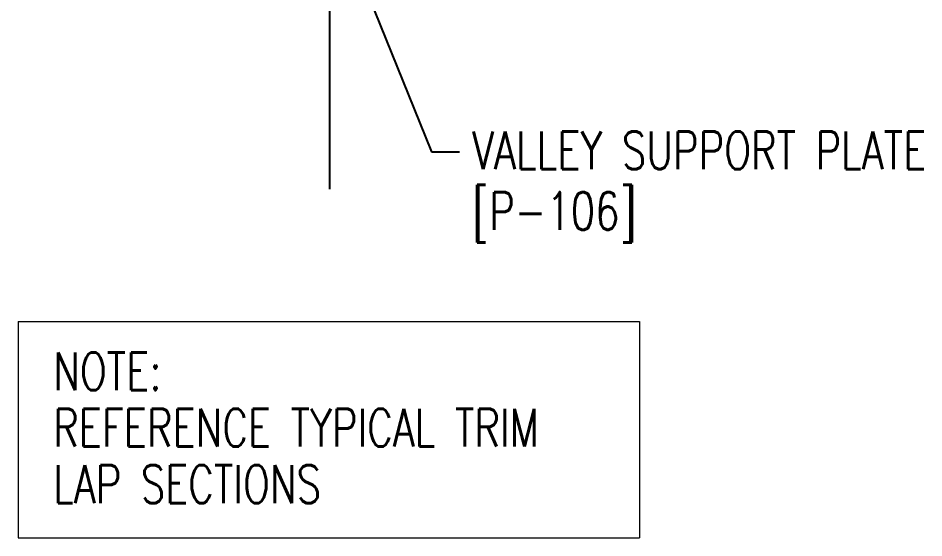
# Model space of a CAD drawing. Header units: inches. Extents: x -33163 to 19162, y -8858 to 30669.
# Drawn here: x -17008.68 to -16999.71, y 18026.66 to 18031.8 of the extents above; entities that cross this region are included whole.
import ezdxf

# ---------------------------------------------------------------- set-up
doc = ezdxf.new("R2010")
doc.units = ezdxf.units.IN
doc.layers.get('0').update_dxf_attribs({"color": 9, "lineweight": 0})
doc.layers.add('PURLIN', color=1, linetype='Continuous')
doc.layers.add('TEXT', color=7, linetype='Continuous')
doc.styles.add('TEXT', font='SIMPLEX.shx', dxfattribs={"width": 0.75, "height": 0.375})
doc.styles.add('TEXT1', font='ROMANS.shx', dxfattribs={"width": 0.75, "height": 0.375})
doc.dimstyles.new('DETAIL$7', dxfattribs={"dimscale": 4, "dimtxt": 0.375, "dimasz": 0.125, "dimexe": 0.0625, "dimexo": 0.0625, "dimgap": 0.0625, "dimtad": 1, "dimdec": 4, "dimzin": 3, "dimdsep": 46, "dimlunit": 4, "dimtxsty": 'TEXT', "dimblk": 'ARCHTICK', "dimcen": 0.0625, "dimclrd": 7, "dimclre": 7, "dimclrt": 2, "dimadec": 0, "dimazin": 0, "dimtfac": 0.6, "dimtdec": 4, "dimtmove": 0, "dimatfit": 3, "dimfxl": 1, "dimfrac": 2, "dimtolj": 1, "dimtzin": 0, "dimarcsym": 0})

# ---------------------------------------------------------------- blocks, each defined once
blk = doc.blocks.new('_ArchTick')
at = {"color": 0, "linetype": 'ByBlock', "const_width": 0.15}
blk.add_lwpolyline([(-0.5, -0.5), (0.5, 0.5)], dxfattribs=at)
blk = doc.blocks.new('A$C30686E82')
for p, q in [((-2.7146, 0.761), (3.4373, 0.761)), ((-2.7146, 0.761), (-2.7146, -1.3794)), ((3.4373, 0.761), (3.4373, -1.3794)), ((-2.7146, -1.3794), (3.4373, -1.3794))]:
    blk.add_line(p, q)
at = {"layer": 'TEXT', "style": 'TEXT1', "width": 0.75}
for s, p in [('NOTE:', (-2.3678, 0.0814)), ('REFERENCE TYPICAL TRIM', (-2.3678, -0.4767)), ('LAP SECTIONS', (-2.3678, -1.0347))]:
    blk.add_text(s, height=0.375, dxfattribs=at).set_placement(p)

msp = doc.modelspace()

# ---------------------------------------------------------------- linework, layer by layer
at = {"layer": 'PURLIN'}
msp.add_line((-17005.59799, 18032.71512), (-17005.59799, 18030.114), dxfattribs=at)

# ---------------------------------------------------------------- block references
msp.add_blockref('A$C30686E82', (-17005.96526, 18028.04126))

# ---------------------------------------------------------------- texts
at = {"layer": 'TEXT', "style": 'TEXT1', "width": 0.75}
for s, p in [('VALLEY SUPPORT PLATE', (-17004.18483, 18030.30887)), ('[P-106]', (-17004.18483, 18029.70887))]:
    msp.add_text(s, height=0.375, dxfattribs=at).set_placement(p)

# ---------------------------------------------------------------- leaders
msp.add_leader([(-17005.55412, 18032.87207), (-17004.58593, 18030.48023), (-17004.3103, 18030.48023)], dimstyle='DETAIL$7')

doc.saveas('drawing.dxf')
